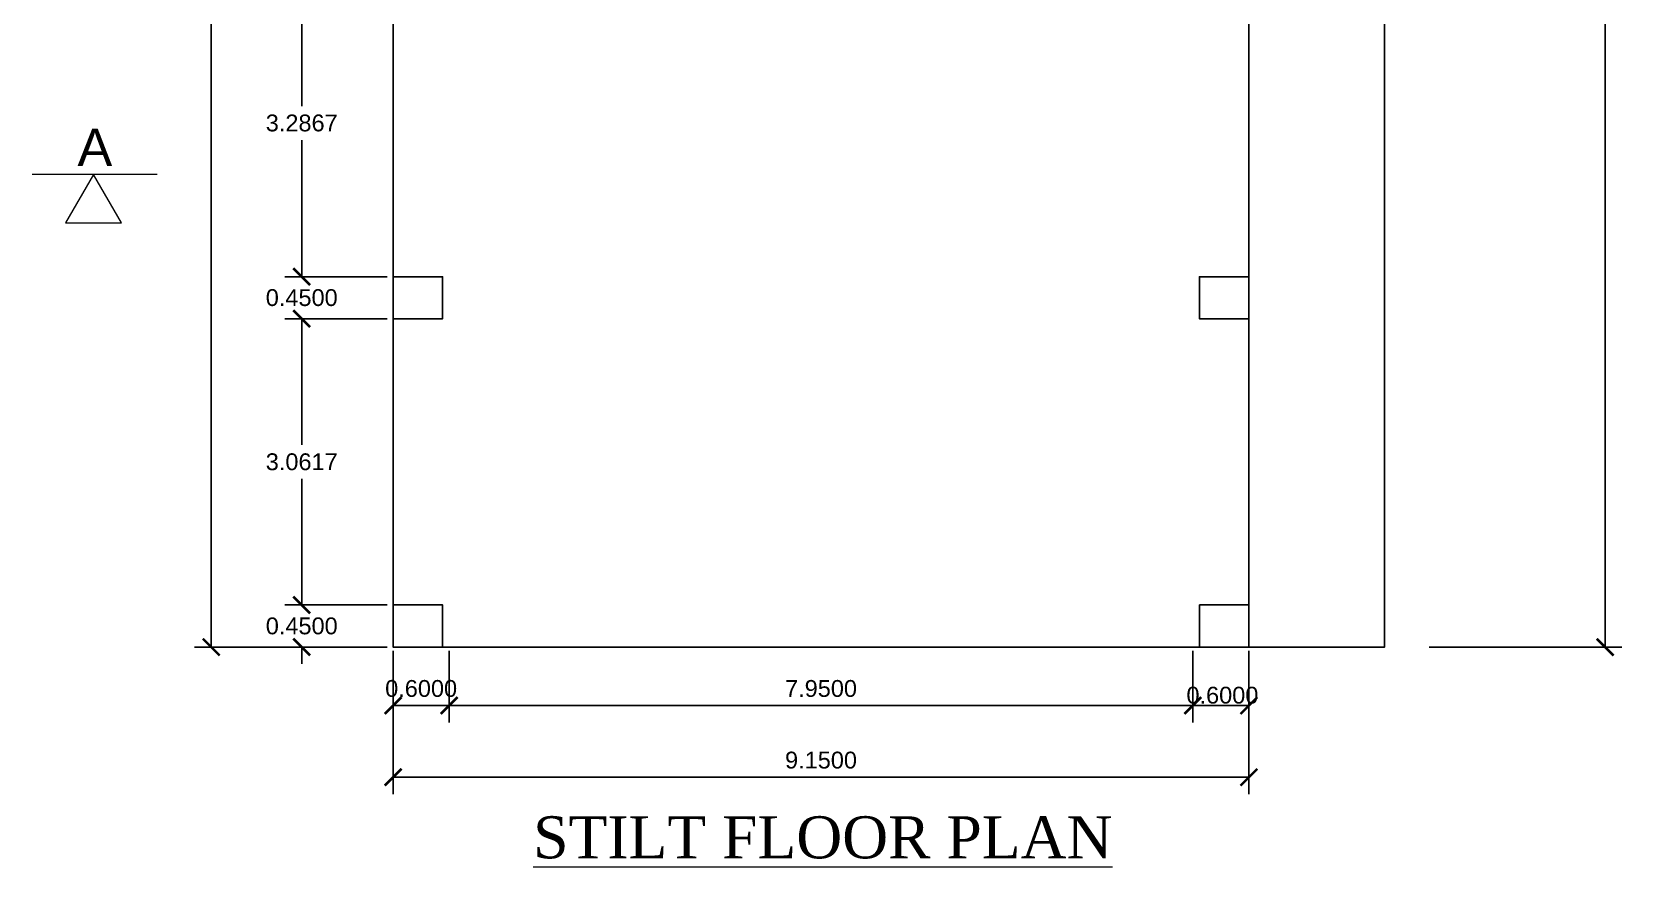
# Model space of a CAD drawing. Header units: metres. Extents: x -1559787 to -1559491, y 43492 to 43648.
# Drawn here: x -1559682.87 to -1559665.61, y 43493.5 to 43502.42 of the extents above; entities that cross this region are included whole.
import ezdxf

# ---------------------------------------------------------------- set-up
doc = ezdxf.new("R2010")
doc.units = ezdxf.units.M
doc.header["$LTSCALE"] = 750
doc.header["$MEASUREMENT"] = 0
doc.header["$PDMODE"] = 35
doc.header["$PDSIZE"] = 50
doc.linetypes.add('Dashed', pattern=[0.75, 0.5, -0.25])
doc.layers.get('0').update_dxf_attribs({"lineweight": 5})
doc.layers.get('Defpoints').update_dxf_attribs({"lineweight": 0})
doc.layers.add('BLK_1_PROJECTED_BALCONY', color=5, linetype='Continuous')
doc.layers.add('column', color=242, linetype='Continuous', lineweight=25)
doc.layers.add('ED', color=30, linetype='Continuous', lineweight=0)
doc.styles.get("Standard").update_dxf_attribs({"font": 'arial.ttf'})
doc.styles.add('style4', font='BOOKOS.TTF', dxfattribs={"height": 300})
doc.dimstyles.get("Standard").update_dxf_attribs({"dimtxt": 0.18, "dimasz": 0.18, "dimexe": 0.18, "dimexo": 0.0625, "dimgap": 0.09, "dimtad": 1, "dimtih": 1, "dimtoh": 1, "dimdec": 4, "dimzin": 0, "dimdsep": 46, "dimtxsty": 'Standard', "dimblk": 'ARCHTICK', "dimcen": 0.09, "dimadec": 0, "dimazin": 0, "dimtfac": 1, "dimtdec": 4, "dimtofl": 0, "dimtmove": 0, "dimatfit": 3, "dimldrblk": 'ARCHTICK', "dimfxl": 0, "dimtolj": 1, "dimtzin": 0, "dimarcsym": 0})

# ---------------------------------------------------------------- blocks, each defined once
blk = doc.blocks.new('_ArchTick')
at = {"color": 0, "linetype": 'ByBlock', "const_width": 0.15}
blk.add_lwpolyline([(-0.5, -0.5), (0.5, 0.5)], dxfattribs=at)
blk = doc.blocks.new('*D101')
at = {"layer": 'Defpoints', "color": 0}
for p in [(-1559679.013495495, 43503.09569324045), (-1559679.989965709, 43499.80902651958), (-1559679.013495401, 43499.80902651958)]:
    blk.add_point(p, dxfattribs=at)
at = {"layer": 'ED', "color": 0, "lineweight": -2}
for p, q in [((-1559679.075995495, 43503.09569324045), (-1559680.169965709, 43503.09569324045)), ((-1559679.989965709, 43503.09569324045), (-1559679.989965709, 43501.63432440933)), ((-1559679.989965709, 43499.80902651958), (-1559679.989965709, 43501.27039535069)), ((-1559679.075995401, 43499.80902651958), (-1559680.169965709, 43499.80902651958))]:
    blk.add_line(p, q, dxfattribs=at)
at = {"layer": 'ED', "color": 0, "lineweight": -2, "xscale": 0.18, "yscale": 0.18, "zscale": 0.18}
for p, rotation in [((-1559679.989965709, 43503.09569324045), 90), ((-1559679.989965709, 43499.80902651958), 270)]:
    blk.add_blockref('_ArchTick', p, dxfattribs=dict(at, rotation=rotation))
at = {"layer": 'ED', "color": 0, "insert": (-1559679.989965709, 43501.45235987976), "char_height": 0.18, "attachment_point": 5}
blk.add_mtext('\\A1;3.2867', dxfattribs=at)
blk = doc.blocks.new('*D102')
at = {"layer": 'Defpoints', "color": 0}
for p in [(-1559679.013495401, 43499.80902651958), (-1559679.989965709, 43499.35902651965), (-1559679.013495401, 43499.35902651965)]:
    blk.add_point(p, dxfattribs=at)
at = {"layer": 'ED', "color": 0, "lineweight": -2}
for p, q in [((-1559679.989965709, 43499.80902651958), (-1559679.989965709, 43499.98902651956)), ((-1559679.075995401, 43499.80902651958), (-1559680.169965709, 43499.80902651958)), ((-1559679.075995401, 43499.35902651965), (-1559680.169965709, 43499.35902651965)), ((-1559679.989965709, 43499.35902651965), (-1559679.989965709, 43499.17902651965))]:
    blk.add_line(p, q, dxfattribs=at)
at = {"layer": 'ED', "color": 0, "lineweight": -2, "xscale": 0.18, "yscale": 0.18, "zscale": 0.18}
for p, rotation in [((-1559679.989965709, 43499.80902651958), 270), ((-1559679.989965709, 43499.35902651965), 90)]:
    blk.add_blockref('_ArchTick', p, dxfattribs=dict(at, rotation=rotation))
at = {"layer": 'ED', "color": 0, "insert": (-1559679.989965709, 43499.58402651936), "char_height": 0.18, "attachment_point": 5}
blk.add_mtext('\\A1;0.4500', dxfattribs=at)
blk = doc.blocks.new('*D103')
at = {"layer": 'Defpoints', "color": 0}
for p in [(-1559679.013495401, 43499.35902651965), (-1559679.989965709, 43496.29735985291), (-1559679.013495495, 43496.29735985291)]:
    blk.add_point(p, dxfattribs=at)
at = {"layer": 'ED', "color": 0, "lineweight": -2}
for p, q in [((-1559679.075995401, 43499.35902651965), (-1559680.169965709, 43499.35902651965)), ((-1559679.989965709, 43499.35902651965), (-1559679.989965709, 43498.01015771561)), ((-1559679.989965709, 43496.29735985291), (-1559679.989965709, 43497.64622865695)), ((-1559679.075995495, 43496.29735985291), (-1559680.169965709, 43496.29735985291))]:
    blk.add_line(p, q, dxfattribs=at)
at = {"layer": 'ED', "color": 0, "lineweight": -2, "xscale": 0.18, "yscale": 0.18, "zscale": 0.18}
for p, rotation in [((-1559679.989965709, 43499.35902651965), 90), ((-1559679.989965709, 43496.29735985291), 270)]:
    blk.add_blockref('_ArchTick', p, dxfattribs=dict(at, rotation=rotation))
at = {"layer": 'ED', "color": 0, "insert": (-1559679.989965709, 43497.82819318601), "char_height": 0.18, "attachment_point": 5}
blk.add_mtext('\\A1;3.0617', dxfattribs=at)
blk = doc.blocks.new('*D104')
at = {"layer": 'Defpoints', "color": 0}
for p in [(-1559679.013495495, 43496.29735985291), (-1559679.989965709, 43495.84735985297), (-1559679.013495495, 43495.84735985297)]:
    blk.add_point(p, dxfattribs=at)
at = {"layer": 'ED', "color": 0, "lineweight": -2}
for p, q in [((-1559679.989965709, 43496.29735985291), (-1559679.989965709, 43496.47735985291)), ((-1559679.075995495, 43496.29735985291), (-1559680.169965709, 43496.29735985291)), ((-1559679.075995495, 43495.84735985297), (-1559680.169965709, 43495.84735985297)), ((-1559679.989965709, 43495.84735985297), (-1559679.989965709, 43495.66735985297))]:
    blk.add_line(p, q, dxfattribs=at)
at = {"layer": 'ED', "color": 0, "lineweight": -2, "xscale": 0.18, "yscale": 0.18, "zscale": 0.18}
for p, rotation in [((-1559679.989965709, 43496.29735985291), 270), ((-1559679.989965709, 43495.84735985297), 90)]:
    blk.add_blockref('_ArchTick', p, dxfattribs=dict(at, rotation=rotation))
at = {"layer": 'ED', "color": 0, "insert": (-1559679.989965709, 43496.07235985268), "char_height": 0.18, "attachment_point": 5}
blk.add_mtext('\\A1;0.4500', dxfattribs=at)
blk = doc.blocks.new('*D109')
at = {"layer": 'Defpoints', "color": 0}
for p in [(-1559679.013495495, 43527.48735985286), (-1559680.958056851, 43495.84735985297), (-1559679.013495495, 43495.84735985297)]:
    blk.add_point(p, dxfattribs=at)
at = {"layer": 'ED', "color": 0, "lineweight": -2}
for p, q in [((-1559679.075995495, 43527.48735985286), (-1559681.13805685, 43527.48735985286)), ((-1559680.958056851, 43527.48735985286), (-1559680.958056851, 43511.84932438224)), ((-1559680.958056851, 43495.84735985297), (-1559680.958056851, 43511.48539532358)), ((-1559679.075995495, 43495.84735985297), (-1559681.13805685, 43495.84735985297))]:
    blk.add_line(p, q, dxfattribs=at)
at = {"layer": 'ED', "color": 0, "lineweight": -2, "xscale": 0.18, "yscale": 0.18, "zscale": 0.18}
for p, rotation in [((-1559680.958056851, 43527.48735985286), 90), ((-1559680.958056851, 43495.84735985297), 270)]:
    blk.add_blockref('_ArchTick', p, dxfattribs=dict(at, rotation=rotation))
at = {"layer": 'ED', "color": 0, "insert": (-1559680.958056851, 43511.66735985266), "char_height": 0.18, "attachment_point": 5}
blk.add_mtext('\\A1;31.6400', dxfattribs=at)
blk = doc.blocks.new('*D110')
at = {"layer": 'Defpoints', "color": 0}
for p in [(-1559668.000512828, 43527.48735985286), (-1559668.000512828, 43495.84735985297), (-1559666.055951471, 43495.84735985297)]:
    blk.add_point(p, dxfattribs=at)
at = {"layer": 'ED', "color": 0, "lineweight": -2}
for p, q in [((-1559667.938012828, 43527.48735985286), (-1559665.875951471, 43527.48735985286)), ((-1559666.055951471, 43527.48735985286), (-1559666.055951471, 43511.84932438224)), ((-1559666.055951471, 43495.84735985297), (-1559666.055951471, 43511.48539532358)), ((-1559667.938012828, 43495.84735985297), (-1559665.875951471, 43495.84735985297))]:
    blk.add_line(p, q, dxfattribs=at)
at = {"layer": 'ED', "color": 0, "lineweight": -2, "xscale": 0.18, "yscale": 0.18, "zscale": 0.18}
for p, rotation in [((-1559666.055951471, 43527.48735985286), 90), ((-1559666.055951471, 43495.84735985297), 270)]:
    blk.add_blockref('_ArchTick', p, dxfattribs=dict(at, rotation=rotation))
at = {"layer": 'ED', "color": 0, "insert": (-1559666.055951471, 43511.66735985266), "char_height": 0.18, "attachment_point": 5}
blk.add_mtext('\\A1;31.6400', dxfattribs=at)
blk = doc.blocks.new('*D114')
at = {"layer": 'Defpoints', "color": 0}
for p in [(-1559679.013495495, 43495.86929806235), (-1559678.413495495, 43495.86929806235), (-1559678.413495495, 43495.22133264218)]:
    blk.add_point(p, dxfattribs=at)
at = {"layer": 'ED', "color": 0, "lineweight": -2}
for p, q in [((-1559679.013495495, 43495.80679806236), (-1559679.013495495, 43495.04133264218)), ((-1559678.413495495, 43495.80679806236), (-1559678.413495495, 43495.04133264218)), ((-1559679.013495495, 43495.22133264218), (-1559678.413495495, 43495.22133264218))]:
    blk.add_line(p, q, dxfattribs=at)
at = {"layer": 'ED', "color": 0, "lineweight": -2, "xscale": 0.18, "yscale": 0.18, "zscale": 0.18, "rotation": 180}
blk.add_blockref('_ArchTick', (-1559679.013495495, 43495.22133264218), dxfattribs=at)
at = {"layer": 'ED', "color": 0, "lineweight": -2, "xscale": 0.18, "yscale": 0.18, "zscale": 0.18}
blk.add_blockref('_ArchTick', (-1559678.413495495, 43495.22133264218), dxfattribs=at)
at = {"layer": 'ED', "color": 0, "insert": (-1559678.713495495, 43495.40323577997), "char_height": 0.18, "attachment_point": 5}
blk.add_mtext('\\A1;0.6000', dxfattribs=at)
blk = doc.blocks.new('*D111')
at = {"layer": 'Defpoints', "color": 0}
for p in [(-1559678.413495495, 43495.86929806235), (-1559670.463495495, 43495.86929806235), (-1559670.463495495, 43495.22133264218)]:
    blk.add_point(p, dxfattribs=at)
at = {"layer": 'ED', "color": 0, "lineweight": -2}
for p, q in [((-1559678.413495495, 43495.80679806236), (-1559678.413495495, 43495.04133264218)), ((-1559670.463495495, 43495.80679806236), (-1559670.463495495, 43495.04133264218)), ((-1559678.413495495, 43495.22133264218), (-1559670.463495495, 43495.22133264218))]:
    blk.add_line(p, q, dxfattribs=at)
at = {"layer": 'ED', "color": 0, "lineweight": -2, "xscale": 0.18, "yscale": 0.18, "zscale": 0.18, "rotation": 180}
blk.add_blockref('_ArchTick', (-1559678.413495495, 43495.22133264218), dxfattribs=at)
at = {"layer": 'ED', "color": 0, "lineweight": -2, "xscale": 0.18, "yscale": 0.18, "zscale": 0.18}
blk.add_blockref('_ArchTick', (-1559670.463495495, 43495.22133264218), dxfattribs=at)
at = {"layer": 'ED', "color": 0, "insert": (-1559674.438495495, 43495.40323577997), "char_height": 0.18, "attachment_point": 5}
blk.add_mtext('\\A1;7.9500', dxfattribs=at)
blk = doc.blocks.new('*D112')
at = {"layer": 'Defpoints', "color": 0}
for p in [(-1559670.463495495, 43495.86929806235), (-1559669.863495495, 43495.86929806235), (-1559669.863495495, 43495.22133264218)]:
    blk.add_point(p, dxfattribs=at)
at = {"layer": 'ED', "color": 0, "lineweight": -2}
for p, q in [((-1559670.463495495, 43495.80679806236), (-1559670.463495495, 43495.04133264218)), ((-1559669.863495495, 43495.80679806236), (-1559669.863495495, 43495.04133264218)), ((-1559670.463495495, 43495.22133264218), (-1559669.863495495, 43495.22133264218))]:
    blk.add_line(p, q, dxfattribs=at)
at = {"layer": 'ED', "color": 0, "lineweight": -2, "xscale": 0.18, "yscale": 0.18, "zscale": 0.18, "rotation": 180}
blk.add_blockref('_ArchTick', (-1559670.463495495, 43495.22133264218), dxfattribs=at)
at = {"layer": 'ED', "color": 0, "lineweight": -2, "xscale": 0.18, "yscale": 0.18, "zscale": 0.18}
blk.add_blockref('_ArchTick', (-1559669.863495495, 43495.22133264218), dxfattribs=at)
at = {"layer": 'ED', "color": 0, "insert": (-1559670.147270407, 43495.33143673776), "char_height": 0.18, "attachment_point": 5}
blk.add_mtext('\\A1;0.6000', dxfattribs=at)
blk = doc.blocks.new('*D113')
at = {"layer": 'Defpoints', "color": 0}
for p in [(-1559679.013495495, 43495.86929806235), (-1559669.863495495, 43495.86929806235), (-1559679.013495495, 43494.45520460422)]:
    blk.add_point(p, dxfattribs=at)
at = {"layer": 'ED', "color": 0, "lineweight": -2}
for p, q in [((-1559679.013495495, 43495.80679806236), (-1559679.013495495, 43494.27520460422)), ((-1559669.863495495, 43495.80679806236), (-1559669.863495495, 43494.27520460422)), ((-1559669.863495495, 43494.45520460422), (-1559679.013495495, 43494.45520460422))]:
    blk.add_line(p, q, dxfattribs=at)
at = {"layer": 'ED', "color": 0, "lineweight": -2, "xscale": 0.18, "yscale": 0.18, "zscale": 0.18, "rotation": 180}
blk.add_blockref('_ArchTick', (-1559679.013495495, 43494.45520460422), dxfattribs=at)
at = {"layer": 'ED', "color": 0, "lineweight": -2, "xscale": 0.18, "yscale": 0.18, "zscale": 0.18}
blk.add_blockref('_ArchTick', (-1559669.863495495, 43494.45520460422), dxfattribs=at)
at = {"layer": 'ED', "color": 0, "insert": (-1559674.438495495, 43494.637107742), "char_height": 0.18, "attachment_point": 5}
blk.add_mtext('\\A1;9.1500', dxfattribs=at)

msp = doc.modelspace()

# ---------------------------------------------------------------- linework, layer by layer
for p, q in [((-1559679.013495495, 43495.84735985297), (-1559679.013495495, 43527.48735985286)), ((-1559669.863495495, 43507.28735985291), (-1559669.863495495, 43495.84735985297)), ((-1559681.536599169, 43500.90187884306), (-1559682.87050698, 43500.90187884306)), ((-1559669.863495495, 43495.84735985297), (-1559679.013495495, 43495.84735985297))]:
    msp.add_line(p, q)
at = {"linetype": 'Dashed'}
for p, q in [((-1559668.413495495, 43510.56735985292), (-1559668.413495495, 43495.84735985297)), ((-1559668.413495495, 43495.84735985297), (-1559669.863495495, 43495.84735985297))]:
    msp.add_line(p, q, dxfattribs=at)
for points in [[(-1559669.86337173, 43527.48735985286), (-1559679.013495495, 43527.48735985286), (-1559679.013495495, 43495.84735985297), (-1559669.863495495, 43495.84735985297), (-1559669.863495495, 43507.05735985293), (-1559668.413495495, 43507.05735985293), (-1559668.413491001, 43510.56735985292), (-1559669.863495495, 43510.56235985288)], [(-1559682.216892255, 43500.90187884306), (-1559682.515989399, 43500.38382739326), (-1559681.917795111, 43500.38382739326)]]:
    msp.add_lwpolyline(points, close=True)
at = {"layer": 'BLK_1_PROJECTED_BALCONY'}
msp.add_lwpolyline([(-1559668.413495495, 43507.05735985293), (-1559669.863495495, 43507.05735985293), (-1559669.863495495, 43495.84735985297), (-1559668.413495495, 43495.84735985297)], close=True, dxfattribs=at)
at = {"layer": 'column'}
for points in [[(-1559679.013495401, 43499.80902651958), (-1559679.013495401, 43499.35902651965), (-1559678.483495401, 43499.35902651965), (-1559678.483495401, 43499.80902651958)], [(-1559669.863495588, 43499.80902651958), (-1559669.863495588, 43499.35902651965), (-1559670.393495588, 43499.35902651965), (-1559670.393495588, 43499.80902651958)], [(-1559679.013495495, 43496.29735985291), (-1559679.013495495, 43495.84735985297), (-1559678.483495495, 43495.84735985297), (-1559678.483495495, 43496.29735985291)], [(-1559670.393495494, 43496.29735985291), (-1559670.393495494, 43495.84735985297), (-1559669.863495495, 43495.84735985297), (-1559669.863495495, 43496.29735985291)]]:
    msp.add_lwpolyline(points, close=True, dxfattribs=at)

# ---------------------------------------------------------------- texts
msp.add_text('A', height=0.4).set_placement((-1559682.387972569, 43500.99217327534))
at = {"linetype": 'ByBlock', "style": 'style4'}
msp.add_text('%%USTILT FLOOR PLAN', height=0.45, dxfattribs=at).set_placement((-1559677.515827647, 43493.58747511491))

# ---------------------------------------------------------------- dimensions: what is measured, and where the dimension line sits
at = {"layer": 'ED'}
for base, p1, p2, picture, middle in [((-1559680.958056851, 43495.84735985297), (-1559679.013495495, 43527.48735985286), (-1559679.013495495, 43495.84735985297), '*D109', (-1559680.958056851, 43511.66735985266)), ((-1559666.055951471, 43495.84735985297), (-1559668.000512828, 43527.48735985286), (-1559668.000512828, 43495.84735985297), '*D110', (-1559666.055951471, 43511.66735985266)), ((-1559679.989965709, 43499.80902651958), (-1559679.013495495, 43503.09569324045), (-1559679.013495401, 43499.80902651958), '*D101', (-1559679.989965709, 43501.45235987976)), ((-1559679.989965709, 43499.35902651965), (-1559679.013495401, 43499.80902651958), (-1559679.013495401, 43499.35902651965), '*D102', (-1559679.989965709, 43499.58402651936)), ((-1559679.989965709, 43496.29735985291), (-1559679.013495401, 43499.35902651965), (-1559679.013495495, 43496.29735985291), '*D103', (-1559679.989965709, 43497.82819318601)), ((-1559679.989965709, 43495.84735985297), (-1559679.013495495, 43496.29735985291), (-1559679.013495495, 43495.84735985297), '*D104', (-1559679.989965709, 43496.07235985268))]:
    dim = msp.add_linear_dim(base=base, p1=p1, p2=p2, angle=90, dimstyle='Standard', override={"dimtmove": 1, "dimfxl": 5}, dxfattribs=at)
    dim.commit()
    dim.dimension.update_dxf_attribs({"geometry": picture, "text_midpoint": middle})
for base, p1, p2, picture, middle in [((-1559678.413495495, 43495.22133264218), (-1559679.013495495, 43495.86929806235), (-1559678.413495495, 43495.86929806235), '*D114', (-1559678.713495495, 43495.22133264218)), ((-1559669.863495495, 43495.22133264218), (-1559670.463495495, 43495.86929806235), (-1559669.863495495, 43495.86929806235), '*D112', (-1559670.147270407, 43495.14953359999))]:
    dim = msp.add_linear_dim(base=base, p1=p1, p2=p2, dimstyle='Standard', override={"dimtmove": 1, "dimfxl": 5}, dxfattribs=at)
    dim.commit()
    dim.dimension.update_dxf_attribs({"geometry": picture, "text_midpoint": middle, "dimtype": 160})
for base, p1, p2, picture, middle in [((-1559679.013495495, 43494.45520460422), (-1559669.863495495, 43495.86929806235), (-1559679.013495495, 43495.86929806235), '*D113', (-1559674.438495495, 43494.637107742)), ((-1559670.463495495, 43495.22133264218), (-1559678.413495495, 43495.86929806235), (-1559670.463495495, 43495.86929806235), '*D111', (-1559674.438495495, 43495.40323577997))]:
    dim = msp.add_linear_dim(base=base, p1=p1, p2=p2, dimstyle='Standard', override={"dimtmove": 1, "dimfxl": 5}, dxfattribs=at)
    dim.commit()
    dim.dimension.update_dxf_attribs({"geometry": picture, "text_midpoint": middle})

doc.saveas('drawing.dxf')
